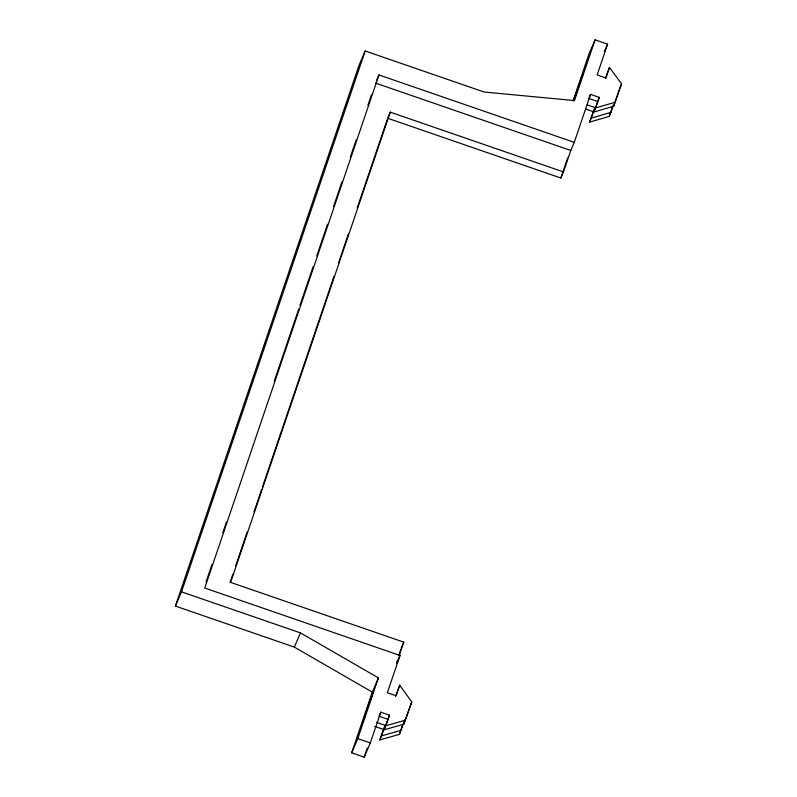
<?xml version="1.0" encoding="UTF-8"?>
<svg xmlns="http://www.w3.org/2000/svg" width="797" height="797" viewBox="0 0 797 797"><rect width="100%" height="100%" fill="white"/><g stroke="black" fill="none" stroke-linecap="round" stroke-linejoin="round"><path stroke-width="1.2" d="M395.571 696.309L399.705 685.231L411.76 701.918L403.82 724.194L384.204 729.783L389.524 715.188L380.767 712.169L370.316 742.934L364.199 757.15L351.676 752.826L372.299 692.105L294.332 647.104L175.41 606.069L359.068 65.185L365.195 50.978L484.118 92.014L574.458 100.581L595.08 39.85L607.593 44.174L597.142 74.938L605.909 77.967L609.486 67.436L621.59 83.964L613.66 106.25L593.984 111.978L599.314 97.393L590.547 94.375L588.804 98.429L597.561 101.458M175.41 606.069L181.527 591.852L365.195 50.978M206.034 582.019L212.032 564.366M222.821 532.595L226.418 522.005M274.367 380.787L298.745 309.007M299.941 305.48L313.131 266.646M316.728 256.056L327.517 224.286M333.505 206.632L341.903 181.915M350.291 157.208L356.279 139.555M367.875 105.433L371.472 94.843M590.547 94.375L574.258 142.344L378.964 74.948L204.739 588.017L400.014 655.483L387.362 692.732L396.129 695.761L399.705 685.231M229.994 582.587L232.794 574.338M235.603 566.089L247.209 531.918M254.004 511.883L261.615 489.488M262.412 487.126L334.043 276.17M338.446 263.209L348.448 233.75M357.255 207.818L387.272 119.43M574.258 142.344L570.762 150.464L563.469 171.923L390.291 112.158L230.622 582.388L403.8 642.153L399.197 655.702M573.093 100.781L588.953 54.066L595.08 39.85M351.676 752.826L357.793 738.62L378.416 677.888L300.459 632.888L181.527 591.852M364.199 757.15L367.287 748.034M398.779 655.293L400.771 649.416M390.291 112.158L387.671 118.255L560.849 178.02L567.643 158.015M397.663 660.225L396.507 663.612L400.014 655.483M404.677 720.04L399.446 734.346L379.83 739.935L385.15 725.34L376.393 722.321M613.74 104.367L609.287 116.402L589.611 122.14L594.941 107.545L587.269 104.905M379.83 739.935L385.15 725.34M589.611 122.14L594.941 107.545M384.204 729.783L389.524 715.188M605.351 78.514L609.486 67.436M593.984 111.978L599.314 97.393M399.446 734.346L402.545 725.24M609.287 116.402L612.763 106.15M403.82 724.194L411.76 701.918M613.66 106.25L619.458 89.164M376.772 80.029L378.964 74.948M294.332 647.104L300.459 632.888M604.295 51.825L607.593 44.174M560.849 178.02L563.469 171.923M619.847 88.029L621.59 83.964M372.299 692.105L378.416 677.888M401.17 648.25L403.8 642.153M380.767 712.169L379.013 716.224L387.78 719.253M595.738 107.924L615.404 102.185M591.364 118.076L611.04 112.337M385.957 725.718L405.573 720.139M381.584 735.87L401.2 730.291M585.526 108.96L593.187 111.61M375.467 83.067L570.762 150.464M374.64 726.386L383.407 729.404M357.793 738.62L370.316 742.934M363.97 718.077L363.87 718.595L373.096 691.886L363.97 718.077M573.76 100.283L573.661 100.801L582.876 74.091L573.76 100.283"/></g></svg>
